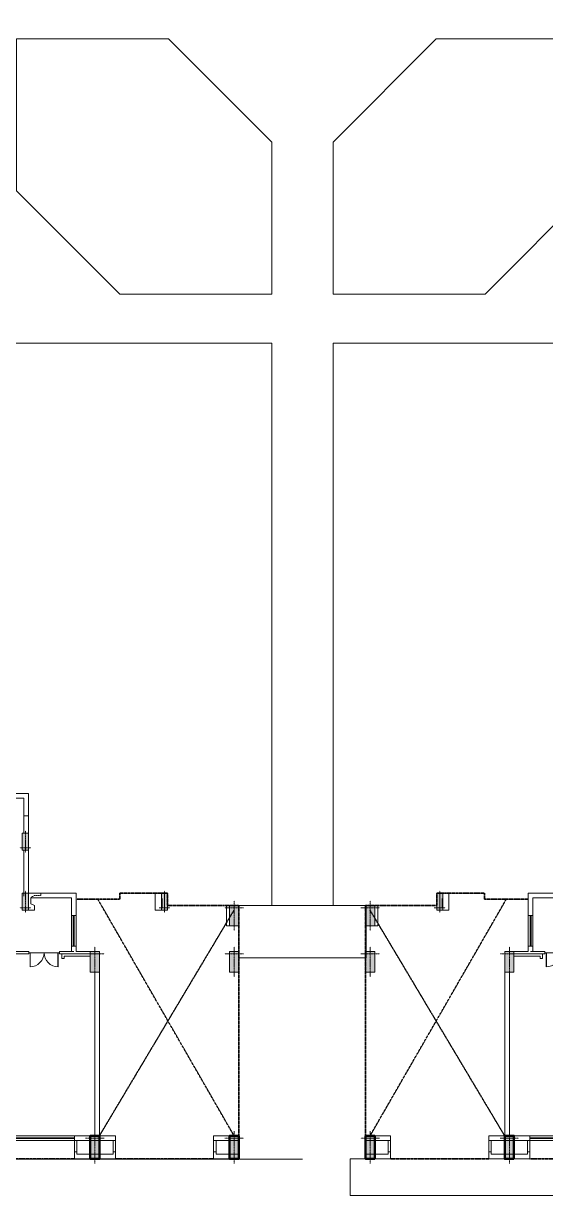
# Model space of a CAD drawing. Header units: inches. Extents: x 5542223 to 12533222, y 497239 to 5189502.
# Drawn here: x 7030209 to 7055711, y 1993400 to 2050837 of the extents above; entities that cross this region are included whole.
import ezdxf

# ---------------------------------------------------------------- set-up
doc = ezdxf.new("R2010")
doc.units = ezdxf.units.IN
doc.header["$MEASUREMENT"] = 0
doc.linetypes.add('CENTER2', pattern=[1.125, 0.75, -0.125, 0.125, -0.125])
doc.linetypes.add('HIDDEN2', pattern=[0.1875, 0.125, -0.0625])
doc.layers.get('0').update_dxf_attribs({"color": 1})
for name, color, linetype, lineweight in [('DOOR', 7, 'Continuous', 9), ('Parapet', 253, 'Continuous', 9), ('Phase-I', 253, 'Continuous', 13), ('Road', 7, 'Continuous', 15), ('S_COL', 7, 'Continuous', 9), ('S_Glass', 7, 'Continuous', 13), ('S_GRID', 7, 'CENTER2', 9), ('S_Projection', 8, 'HIDDEN2', 35), ('S_Railling', 7, 'Continuous', 13), ('S_WALL', 7, 'Continuous', 15), ('S_WinCill', 7, 'Continuous', 13), ('SchLandscape', 7, 'Continuous', 13)]:
    doc.layers.add(name, color=color, linetype=linetype, lineweight=lineweight)

# ---------------------------------------------------------------- blocks, each defined once
blk = doc.blocks.new('COL450X1000')
at = {"layer": 'S_COL', "ltscale": 15}
blk.add_hatch(color=256, dxfattribs=at).paths.add_polyline_path([(225, 885), (-225, 885), (-225, -115), (225, -115)])
blk.add_lwpolyline([(225, 885), (-225, 885), (-225, -115), (225, -115)], close=True, dxfattribs=at)
at = {"layer": 'S_GRID', "color": 6, "ltscale": 0.1}
for p, q in [((0, 1115), (0, -345)), ((-455, 0), (455, 0))]:
    blk.add_line(p, q, dxfattribs=at)
blk = doc.blocks.new('col 900')
at = {"layer": 'S_COL', "ltscale": 15}
blk.add_hatch(color=256, dxfattribs=at).paths.add_polyline_path([(-150, -715), (150, -715), (150, 115), (-150, 115)])
at = {"layer": 'S_COL', "color": 6, "linetype": 'CENTER2', "ltscale": 0.1}
for p, q in [((-265, 0), (265, 0)), ((0, 225), (0, -830))]:
    blk.add_line(p, q, dxfattribs=at)
at = {"layer": 'S_COL', "ltscale": 15}
blk.add_lwpolyline([(-150, -715), (150, -715), (150, 115), (-150, 115)], close=True, dxfattribs=at)
blk = doc.blocks.new('Col1130x450')
at = {"layer": 'S_COL', "ltscale": 15}
blk.add_hatch(color=256, dxfattribs=at).paths.add_polyline_path([(-1015, 225), (115, 225), (115, -225), (-1015, -225)])
at = {"layer": 'S_COL', "color": 0, "lineweight": 50, "ltscale": 15}
blk.add_lwpolyline([(-1015, 225), (115, 225), (115, -225), (-1015, -225)], close=True, dxfattribs=at)
at = {"layer": 'S_GRID', "color": 6, "ltscale": 0.1}
for p, q in [((345, 0), (-1245, 0)), ((0, 455), (0, -455))]:
    blk.add_line(p, q, dxfattribs=at)
blk = doc.blocks.new('Door')
for p, q in [((0, 0.458), (0, 0.444)), ((0, 0.458), (0.917, 0.458)), ((0, 0.444), (0.917, 0.444))]:
    blk.add_line(p, q)
blk.add_arc((0, 0.458), 0.917, 270, 360)
blk = doc.blocks.new('ACA_SCT')
at = {"layer": 'DOOR', "ltscale": 15}
blk.add_line((32765, 5), (34265, 5), dxfattribs=at)
blk.add_line((32765, 5), (34265, 5), dxfattribs=at)
at = {"layer": 'Parapet', "ltscale": 15}
for p, q in [((31650, 7787), (32750, 7787)), ((31650, 7557), (32520, 7557)), ((32520, 6687), (32520, 7557)), ((32750, 6687), (32750, 7787))]:
    blk.add_line(p, q, dxfattribs=at)
at = {"layer": 'S_Glass'}
for p, q in [((30200, -9033), (35000, -9033)), ((30200, -9073), (35000, -9073))]:
    blk.add_line(p, q, dxfattribs=at)
at = {"layer": 'S_Projection', "color": 7, "lineweight": 25, "ltscale": 2}
for p, q in [((42800, -8938), (36149, 2612)), ((36225, -8938), (42800, 2082))]:
    blk.add_line(p, q, dxfattribs=at)
at = {"layer": 'S_Projection'}
for p, q in [((43025, -8938), (43025, 2312)), ((30200, -10068), (35000, -10068)), ((37000, -10068), (41800, -10068))]:
    blk.add_line(p, q, dxfattribs=at)
blk.add_lwpolyline([(35080, 2612), (37220, 2612), (37220, 2912), (39550, 2912), (39550, 2312), (43027, 2312)], dxfattribs=at)
at = {"layer": 'S_Railling', "ltscale": 15}
for p, q in [((39250, 2197), (39250, 2612)), ((39285, 2197), (39285, 2647)), ((39400, 2197), (39400, 2762)), ((43025, -8938), (43025, -10068))]:
    blk.add_line(p, q, dxfattribs=at)
at = {"layer": 'S_WALL', "ltscale": 15}
for p, q in [((32520, 6687), (32750, 6687)), ((32520, 6687), (32520, 5842)), ((32750, 6687), (32750, 5842)), ((32520, 2762), (32520, 5012)), ((32750, 2762), (32750, 5012)), ((32865, 2397), (32865, 2682)), ((33050, 2312), (32865, 2397)), ((33050, 2082), (33050, 2312)), ((33050, 2082), (32750, 2082)), ((35115, -9723), (35000, -9723)), ((36885, -9723), (37000, -9723)), ((41915, -9723), (41800, -9723))]:
    blk.add_line(p, q, dxfattribs=at)
at = {"layer": 'S_WALL'}
for p, q in [((32750, 2912), (35080, 2912)), ((35080, 2912), (35080, 1822)), ((32865, 2682), (34850, 2682)), ((34850, 2682), (34850, 1822)), ((34850, 1822), (35080, 1822)), ((32765, 62), (18885, 62)), ((32765, 62), (18885, 62)), ((32765, -53), (32765, 62)), ((32765, -53), (32765, 62)), ((34265, -53), (34265, 62)), ((34265, 62), (34850, 62)), ((34265, -53), (34265, 62)), ((34265, 62), (34965, 62)), ((34850, 322), (35080, 322)), ((34850, 322), (34850, 62)), ((35080, 322), (35080, 62)), ((35080, 62), (36225, 62)), ((36225, -9168), (36225, 62)), ((25858, -53), (32765, -53)), ((25858, -53), (32765, -53)), ((34265, -53), (34380, -53)), ((34265, -53), (35995, -53)), ((34380, -273), (34380, -53)), ((34495, -273), (34380, -273)), ((34495, -273), (34495, -168)), ((34495, -168), (35775, -168)), ((35995, -8938), (35995, -938)), ((35000, -8938), (35000, -9168)), ((37000, -9168), (35000, -9168)), ((37000, -8938), (37000, -9168)), ((41800, -8938), (41800, -9168)), ((41800, -9168), (43025, -9168)), ((35000, -9723), (35000, -10068)), ((35115, -9838), (35115, -9723)), ((36885, -9838), (36885, -9723)), ((37000, -9723), (37000, -10068)), ((41800, -9723), (41800, -10068)), ((41915, -9838), (41915, -9723)), ((35000, -10068), (37000, -10068)), ((35115, -9838), (36885, -9838)), ((43025, -10068), (41800, -10068)), ((43025, -9838), (41915, -9838))]:
    blk.add_line(p, q, dxfattribs=at)
at = {"layer": 'S_WALL', "linetype": 'HIDDEN2', "lineweight": 18, "ltscale": 0.3}
for p, q in [((33350, 2797), (33350, 2912)), ((33050, 2797), (32865, 2712)), ((33350, 2797), (33050, 2797))]:
    blk.add_line(p, q, dxfattribs=at)
at = {"layer": 'S_WALL', "ltscale": 0.5}
for p, q in [((37000, -8938), (35000, -8938)), ((41800, -8938), (43025, -8938))]:
    blk.add_line(p, q, dxfattribs=at)
at = {"layer": 'S_WALL', "ltscale": 15}
for points in [[(39250, 2082), (38950, 2082), (38950, 2912), (39250, 2912)], [(42575, 2312), (42425, 2312), (42425, 1312), (42575, 1312)]]:
    blk.add_lwpolyline(points, close=True, dxfattribs=at)
at = {"layer": 'S_WinCill', "ltscale": 15}
for p, q in [((34850, 322), (34850, 1822)), ((34940, 322), (34940, 1822)), ((34990, 322), (34990, 1822)), ((35080, 322), (35080, 1822)), ((35000, -9168), (35000, -9723)), ((35115, -9723), (35115, -9168)), ((36885, -9723), (36885, -9168)), ((37000, -9168), (37000, -9723)), ((41800, -9168), (41800, -9723)), ((41915, -9723), (41915, -9168))]:
    blk.add_line(p, q, dxfattribs=at)
at = {"layer": 'S_WinCill'}
for p, q in [((30200, -8938), (35000, -8938)), ((30200, -9168), (35000, -9168))]:
    blk.add_line(p, q, dxfattribs=at)
at = {"layer": 'DOOR', "ltscale": 15, "yscale": 750, "zscale": 750}
for p, xscale, rotation in [((33172, 5), -750, 90), ((33859, 5), 750, 270)]:
    blk.add_blockref('Door', p, dxfattribs=dict(at, xscale=xscale, rotation=rotation))
at = {"layer": 'S_COL', "xscale": -1, "rotation": 180}
for p in [(32600, 5127), (32600, 2197), (39400, 2197)]:
    blk.add_blockref('col 900', p, dxfattribs=at)
at = {"layer": 'S_COL'}
for name, p, rotation in [('COL450X1000', (42800, 2197), 180), ('COL450X1000', (36000, -53), 180), ('COL450X1000', (42800, -53), 180), ('Col1130x450', (42800, -9053), 90)]:
    blk.add_blockref(name, p, dxfattribs=dict(at, rotation=rotation))
at = {"layer": 'S_COL', "ltscale": 15, "rotation": 90}
blk.add_blockref('Col1130x450', (36000, -9053), dxfattribs=at)

msp = doc.modelspace()

# ---------------------------------------------------------------- linework, layer by layer
msp.add_circle((6864263.374, 1819279.277), 1322040.52)
at = {"layer": 'Phase-I', "ltscale": 0.1}
msp.add_lwpolyline([(7040723.73, 2007760.892), (7046950.513, 2007760.892), (7046950.513, 2005200.892), (7040723.73, 2005200.892)], close=True, dxfattribs=at)
at = {"layer": 'Road'}
msp.add_line((7043837.133, 1995362.199), (6995114.909, 1995362.199), dxfattribs=at)
at = {"layer": 'SchLandscape', "ltscale": 0.1}
for points in [[(7034908.365, 2037619.553), (7042337.133, 2037619.553), (7042337.133, 2045048.322), (7037298.255, 2050087.199), (7029869.487, 2050087.199), (7029869.487, 2042658.431), (7034908.365, 2037619.553)], [(7052765.901, 2037619.553), (7045337.133, 2037619.553), (7045337.133, 2045048.322), (7050376.011, 2050087.199), (7057804.779, 2050087.199), (7057804.779, 2042658.431), (7052765.901, 2037619.553)], [(7087663.654, 2048474.007), (7087663.654, 2050087.199), (7101837.133, 2050087.199), (7101837.133, 2000587.199), (7100337.133, 2000587.199), (7094837.133, 1995087.199), (7094837.133, 1993587.199), (7046175.732, 1993587.199), (7046175.732, 1995381.061), (7046950.529, 1995380.882)], [(7040723.73, 2007760.892), (7042336.743, 2007760.892), (7042337.133, 2035219.553), (7029162.789, 2035219.553), (7027171.936, 2033228.7)], [(7046950.513, 2007760.892), (7045337.523, 2007760.892), (7045337.133, 2035219.553), (7058511.477, 2035219.553), (7060502.33, 2033228.7)]]:
    msp.add_lwpolyline(points, dxfattribs=at)

# ---------------------------------------------------------------- block references
at = {"layer": 'S_WALL'}
msp.add_blockref('ACA_SCT', (6997698.416, 2005448.482), dxfattribs=at)
at = {"layer": 'S_WALL', "xscale": -1}
msp.add_blockref('ACA_SCT', (7089945.52, 2005448.482), dxfattribs=at)

doc.saveas('drawing.dxf')
